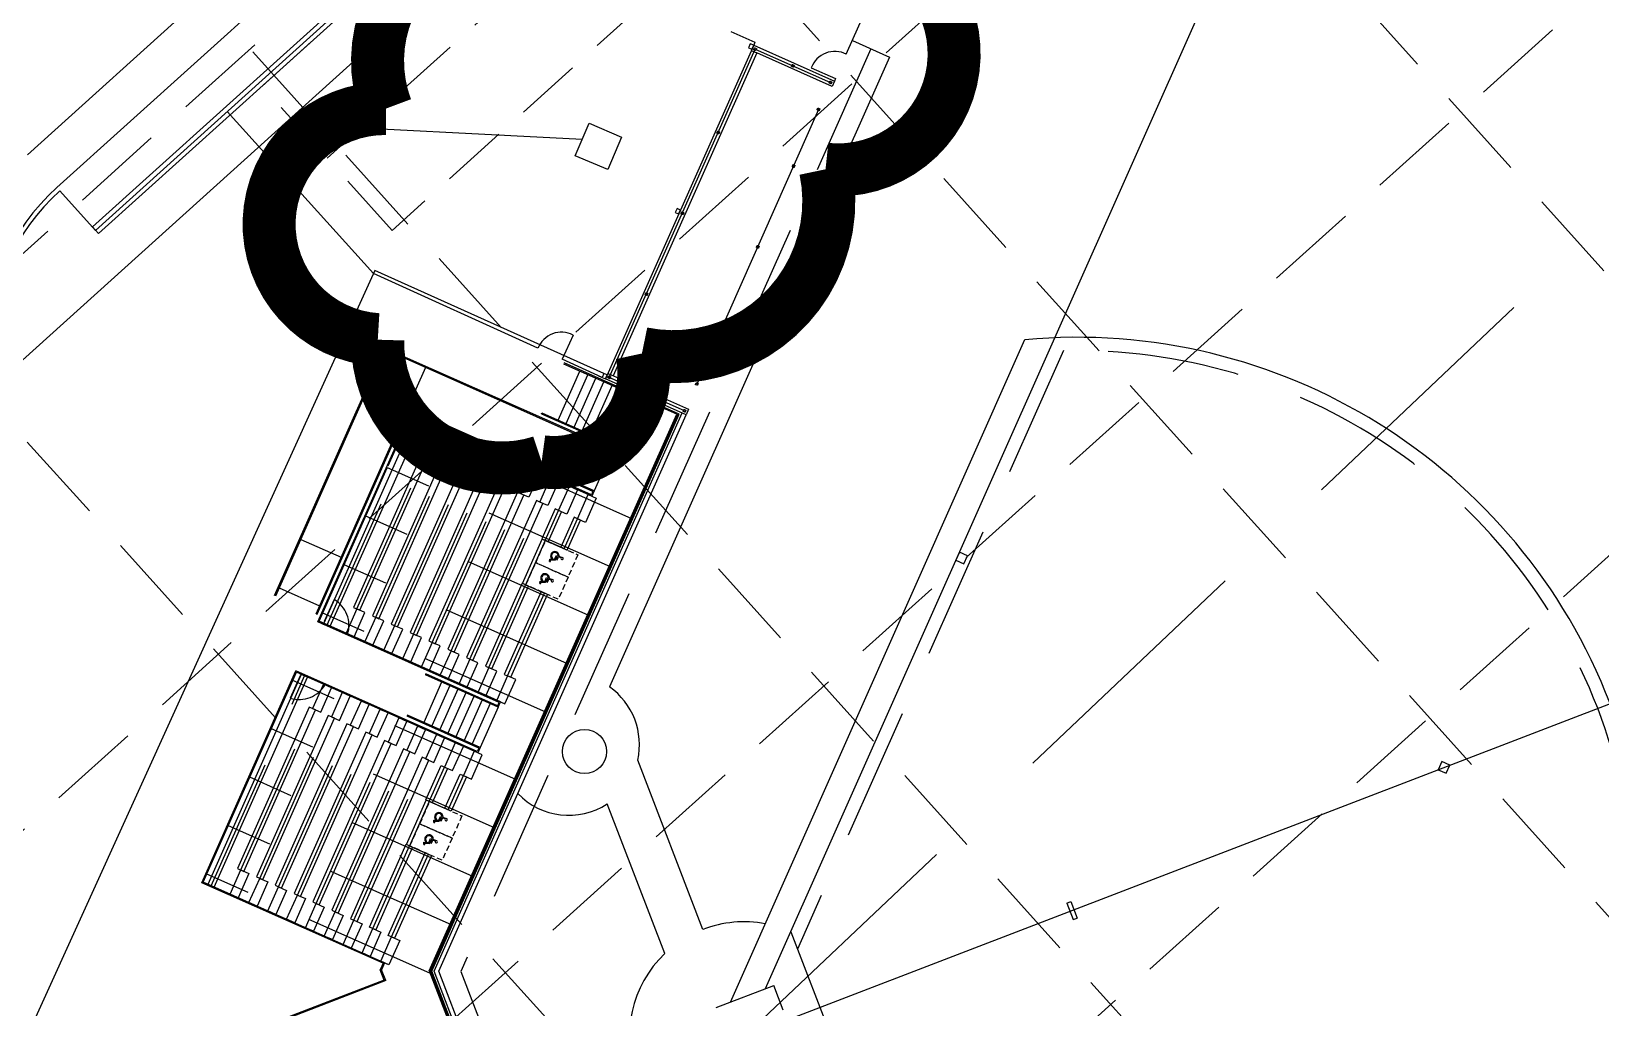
# Model space of a CAD drawing. Header units: inches. Extents: x 5194 to 8721, y 2249 to 5862.
# Drawn here: x 7343.6 to 7521.2, y 3925.2 to 4035.7 of the extents above; entities that cross this region are included whole.
import ezdxf

# ---------------------------------------------------------------- set-up
doc = ezdxf.new("R2010")
doc.units = ezdxf.units.IN
doc.header["$LTSCALE"] = 60
doc.header["$MEASUREMENT"] = 0
for name, pattern in [('03139 BASE$0$Dashed', [0.75, 0.5, -0.25]), ('03139 BASE$0$HIDDEN', [0.375, 0.25, -0.125]), ('03139 BASE$0$HIDDEN2', [0.1875, 0.125, -0.0625]), ('DASHED2', [0.375, 0.25, -0.125]), ('HIDDEN', [0.375, 0.25, -0.125])]:
    doc.linetypes.add(name, pattern=pattern)
for name, color, linetype in [('03139 BASE$0$A-CURB', 7, 'Continuous'), ('03139 BASE$0$A1HCSPACE', 8, '03139 BASE$0$HIDDEN'), ('03139 BASE$0$A1PRK-SYM', 7, 'Continuous'), ('03139 BASE$0$A1RISERS', 7, 'Continuous'), ('03139 BASE$0$A1SEATS', 8, 'Continuous'), ('03139 BASE$0$A2ROOF-DS', 7, '03139 BASE$0$HIDDEN'), ('03139 BASE$0$AS-FENCE', 7, 'FENCELINE1'), ('03139 BASE$0$AS-FIELD-LINE-BB', 253, '03139 BASE$0$Dashed'), ('03139 BASE$0$AS-GATE', 7, 'Continuous'), ('03139 BASE$0$AS-INFIELD', 8, 'Continuous'), ('03139 BASE$0$AS-SIDEWALK', 7, 'Continuous'), ('03139 BASE$0$AS-STRINGER', 7, '03139 BASE$0$HIDDEN'), ('03139 BASE$0$CCURB', 7, 'Continuous'), ('03139 BASE$0$CPWALL', 7, 'Continuous'), ('03139 BASE$0$CWALK', 7, 'Continuous'), ('03139 BASE$0$DUGOUT', 7, 'Continuous'), ('03139 BASE$0$pinlet', 7, 'Continuous'), ('03139 BASE$0$STRUCTURAL', 8, 'Continuous'), ('03139 BASE$0$WALL', 7, 'Continuous'), ('BASE', 7, 'Continuous'), ('grid', 254, 'HIDDEN'), ('Pstm', 7, 'Continuous')]:
    doc.layers.add(name, color=color, linetype=linetype)
doc.linetypes.add('FENCELINE1', pattern='A,0.25,-0.1,[133,ltypeshp.shx,S=0.1,R=0,X=-0.1,Y=0],-0.1,1', length=1.45)

# ---------------------------------------------------------------- blocks, each defined once
blk = doc.blocks.new('03139 BASE$0$HANDISYM')
at = {"color": 0}
for p, q in [((0.19, 0.54), (0.18, 0.62)), ((0.25, 0.42), (0.2, 0.9)), ((0.57, 0.42), (0.25, 0.42)), ((0.28, 0.82), (0.3, 0.62)), ((0.54, 0.62), (0.3, 0.62)), ((0.54, 0.55), (0.3, 0.55)), ((0.3, 0.55), (0.31, 0.49)), ((0.61, 0.49), (0.31, 0.49)), ((0.54, 0.55), (0.54, 0.62)), ((0.7, 0.08), (0.57, 0.42)), ((0.61, 0.17), (0.58, 0.27)), ((0.74, 0.17), (0.61, 0.49)), ((0.87, 0.14), (0.7, 0.08)), ((0.84, 0.21), (0.74, 0.17)), ((0.87, 0.14), (0.84, 0.21))]:
    blk.add_line(p, q, dxfattribs=at)
for centre, radius, start, end in [((0.33, 0.33), 0.326, 116.1872, 332.1153), ((0.33, 0.33), 0.256, 122.4297, 347.4422), ((0.29, 0.91), 0.0887, 263.0201, 184.9956)]:
    blk.add_arc(centre, radius, start, end, dxfattribs=at)
blk = doc.blocks.new('03139 BASE$0$WBWC')
at = {"layer": '03139 BASE$0$A1SEATS', "linetype": '03139 BASE$0$HIDDEN2'}
for p, q in [((-33, 0), (0, 0)), ((-33, -48), (-33, 0)), ((0, 0), (0, -48)), ((0, -48), (-33, -48))]:
    blk.add_line(p, q, dxfattribs=at)
at = {"layer": '03139 BASE$0$A1PRK-SYM', "xscale": 18, "yscale": 18, "zscale": 18}
blk.add_blockref('03139 BASE$0$HANDISYM', (-25, -34), dxfattribs=at)

msp = doc.modelspace()

# ---------------------------------------------------------------- linework, layer by layer
at = {"layer": '03139 BASE$0$A-CURB'}
msp.add_lwpolyline([(7425.49, 4034.47), (7425.34, 4034.13)], dxfattribs=at)
at = {"layer": '03139 BASE$0$A1RISERS'}
for p, q in [((7371.13, 3971.85), (7383.57, 3999.84)), ((7371.25, 3971.8), (7383.63, 3999.67)), ((7409.27, 3988.42), (7383.57, 3999.84)), ((7409.33, 3988.25), (7383.63, 3999.67)), ((7388.2, 3997.64), (7386.17, 3993.07)), ((7416.63, 3992.36), (7403.84, 3998.04)), ((7416.91, 3992.37), (7403.89, 3998.16)), ((7403.21, 3991.7), (7405.66, 3997.23)), ((7404.12, 3991.3), (7406.58, 3996.83)), ((7405.03, 3990.89), (7407.49, 3996.42)), ((7405.95, 3990.49), (7408.4, 3996.01)), ((7386.17, 3993.07), (7381.6, 3995.1)), ((7406.86, 3990.08), (7409.32, 3995.61)), ((7407.78, 3989.67), (7410.23, 3995.2)), ((7408.69, 3989.27), (7411.15, 3994.8)), ((7409.6, 3988.86), (7412.06, 3994.39)), ((7375.82, 3969.77), (7386.17, 3993.07)), ((7375.93, 3969.72), (7386.23, 3992.91)), ((7376.01, 3968.86), (7386.45, 3992.36)), ((7383.99, 3986.51), (7386.51, 3992.19)), ((7407.3, 3983.68), (7386.17, 3993.07)), ((7407.14, 3983.62), (7386.23, 3992.91)), ((7406.97, 3983.24), (7386.45, 3992.36)), ((7407.03, 3983.07), (7386.51, 3992.19)), ((7388.63, 3929.34), (7416.63, 3992.36)), ((7388.77, 3929.34), (7416.79, 3992.42)), ((7388.9, 3929.33), (7416.91, 3992.37)), ((7401.33, 3992.4), (7401.38, 3992.52)), ((7401.33, 3992.4), (7409.44, 3988.8)), ((7401.38, 3992.52), (7409.6, 3988.86)), ((7409.44, 3988.8), (7409.27, 3988.42)), ((7409.6, 3988.86), (7409.33, 3988.25)), ((7409.6, 3988.86), (7409.33, 3988.25)), ((7409.33, 3988.25), (7407.3, 3983.68)), ((7376.17, 3968.93), (7383.88, 3986.28)), ((7407.14, 3983.62), (7406.97, 3983.24)), ((7407.3, 3983.68), (7407.03, 3983.07)), ((7407.3, 3983.68), (7407.03, 3983.07)), ((7374.09, 3978.19), (7378.66, 3976.16)), ((7399.18, 3973.2), (7401.41, 3978.23)), ((7401.76, 3978.08), (7399.52, 3973.05)), ((7401.76, 3978.08), (7399.52, 3973.05)), ((7403.78, 3977.18), (7401.64, 3978.13)), ((7401.72, 3978.09), (7404.08, 3977.04)), ((7403.89, 3977.13), (7401.76, 3978.08)), ((7371.65, 3972.71), (7376.22, 3970.68)), ((7399.52, 3973.05), (7401.66, 3972.1)), ((7375.82, 3969.77), (7375.93, 3969.72)), ((7396.53, 3959.74), (7376.01, 3968.86)), ((7396.7, 3959.81), (7376.17, 3968.93)), ((7362.88, 3939.31), (7373.54, 3963.3)), ((7363.05, 3939.38), (7373.6, 3963.14)), ((7394.06, 3954.18), (7373.54, 3963.3)), ((7394.13, 3954.02), (7373.6, 3963.14)), ((7390.03, 3962.04), (7388, 3957.47)), ((7388.25, 3962.97), (7388.2, 3962.85)), ((7396.43, 3959.2), (7388.2, 3962.85)), ((7396.36, 3959.36), (7388.25, 3962.97)), ((7390.94, 3961.63), (7388.91, 3957.07)), ((7391.86, 3961.23), (7389.83, 3956.66)), ((7392.77, 3960.82), (7390.74, 3956.25)), ((7393.68, 3960.42), (7391.65, 3955.85)), ((7394.6, 3960.01), (7392.57, 3955.44)), ((7395.51, 3959.6), (7393.48, 3955.04)), ((7396.43, 3959.2), (7394.4, 3954.63)), ((7396.36, 3959.36), (7396.53, 3959.74)), ((7396.43, 3959.2), (7396.7, 3959.81)), ((7386.17, 3958.28), (7386.12, 3958.17)), ((7394.23, 3954.57), (7386.12, 3958.17)), ((7394.4, 3954.63), (7386.17, 3958.28)), ((7394.23, 3954.57), (7394.06, 3954.18)), ((7394.4, 3954.63), (7394.13, 3954.02)), ((7386.05, 3943.65), (7388.29, 3948.68)), ((7388.63, 3948.53), (7386.4, 3943.5)), ((7388.63, 3948.53), (7386.4, 3943.5)), ((7390.65, 3947.63), (7388.52, 3948.58)), ((7388.59, 3948.54), (7390.95, 3947.49)), ((7390.76, 3947.58), (7388.63, 3948.53)), ((7386.28, 3943.55), (7388.42, 3942.6)), ((7386.4, 3943.5), (7388.53, 3942.55)), ((7383.4, 3930.2), (7362.88, 3939.31)), ((7383.87, 3930.12), (7363.05, 3939.38)), ((7383.4, 3930.2), (7383.09, 3929.48)), ((7383.57, 3930.26), (7383.22, 3929.48)), ((7383.54, 3928.31), (7363.12, 3920.46)), ((7383.7, 3928.24), (7363.17, 3920.34)), ((7383.54, 3928.31), (7383.09, 3929.48)), ((7383.7, 3928.24), (7383.22, 3929.48)), ((7388.63, 3929.34), (7392.97, 3918.05)), ((7388.77, 3929.34), (7393.09, 3918.1)), ((7403.01, 3892.68), (7388.9, 3929.33))]:
    msp.add_line(p, q, dxfattribs=at)
at = {"layer": '03139 BASE$0$A1RISERS', "linetype": '03139 BASE$0$HIDDEN'}
for p, q in [((7377.09, 3968.52), (7387.42, 3991.79)), ((7380.44, 3970.31), (7388.34, 3988.1)), ((7382.57, 3969.37), (7390.47, 3987.15)), ((7384.7, 3968.42), (7392.6, 3986.2)), ((7386.83, 3967.47), (7394.73, 3985.25)), ((7388.97, 3966.52), (7396.87, 3984.31)), ((7391.1, 3965.58), (7399, 3983.36)), ((7393.23, 3964.63), (7401.13, 3982.41)), ((7401.76, 3978.08), (7403.26, 3981.47)), ((7403.89, 3977.13), (7405.4, 3980.52)), ((7395.36, 3963.68), (7399.52, 3973.05)), ((7397.5, 3962.74), (7401.66, 3972.1)), ((7363.96, 3938.97), (7374.52, 3962.73)), ((7367.31, 3940.77), (7375.43, 3959.04)), ((7369.44, 3939.82), (7377.56, 3958.1)), ((7371.57, 3938.87), (7379.69, 3957.15)), ((7373.71, 3937.92), (7381.83, 3956.2)), ((7375.84, 3936.98), (7383.96, 3955.25)), ((7377.97, 3936.03), (7386.09, 3954.31)), ((7380.1, 3935.08), (7388.22, 3953.36)), ((7388.63, 3948.53), (7390.36, 3952.41)), ((7390.76, 3947.58), (7392.49, 3951.46)), ((7382.24, 3934.13), (7386.4, 3943.5)), ((7384.37, 3933.19), (7388.53, 3942.55))]:
    msp.add_line(p, q, dxfattribs=at)
at = {"layer": '03139 BASE$0$A1RISERS', "flags": 128}
for points in [[(7389.25, 3987.69), (7388.34, 3988.1), (7389.55, 3990.84), (7390.47, 3990.43)], [(7391.38, 3986.74), (7390.47, 3987.15), (7391.69, 3989.89), (7392.6, 3989.48)], [(7393.52, 3985.8), (7392.6, 3986.2), (7393.82, 3988.94), (7394.73, 3988.54)], [(7395.65, 3984.85), (7394.73, 3985.25), (7395.95, 3988), (7396.87, 3987.59)], [(7397.78, 3983.9), (7396.87, 3984.31), (7398.08, 3987.05), (7399, 3986.64)], [(7399.91, 3982.95), (7399, 3983.36), (7400.22, 3986.1), (7401.13, 3985.7)], [(7402.04, 3982.01), (7401.13, 3982.41), (7402.35, 3985.15), (7403.26, 3984.75)], [(7404.18, 3981.06), (7403.26, 3981.47), (7404.48, 3984.21), (7405.4, 3983.8)], [(7406.31, 3980.11), (7405.4, 3980.52), (7406.61, 3983.26), (7407.53, 3982.85)], [(7381.35, 3969.91), (7380.44, 3970.31), (7379.22, 3967.57), (7380.13, 3967.17)], [(7383.48, 3968.96), (7382.57, 3969.37), (7381.35, 3966.63), (7382.26, 3966.22)], [(7385.62, 3968.01), (7384.7, 3968.42), (7383.48, 3965.68), (7384.4, 3965.27)], [(7387.75, 3967.07), (7386.83, 3967.47), (7385.62, 3964.73), (7386.53, 3964.32)], [(7389.88, 3966.12), (7388.97, 3966.52), (7387.75, 3963.78), (7388.66, 3963.38)], [(7392.01, 3965.17), (7391.1, 3965.58), (7389.88, 3962.84), (7390.79, 3962.43)], [(7394.14, 3964.22), (7393.23, 3964.63), (7392.01, 3961.89), (7392.93, 3961.48)], [(7396.28, 3963.28), (7395.36, 3963.68), (7394.15, 3960.94), (7395.06, 3960.54)], [(7398.41, 3962.33), (7397.5, 3962.74), (7396.28, 3959.99), (7397.19, 3959.59)], [(7377.56, 3961.38), (7376.65, 3961.78), (7375.43, 3959.04), (7376.34, 3958.64)], [(7379.69, 3960.43), (7378.78, 3960.84), (7377.56, 3958.1), (7378.48, 3957.69)], [(7381.83, 3959.48), (7380.91, 3959.89), (7379.69, 3957.15), (7380.61, 3956.74)], [(7383.96, 3958.54), (7383.04, 3958.94), (7381.83, 3956.2), (7382.74, 3955.8)], [(7386.09, 3957.59), (7385.18, 3958), (7383.96, 3955.25), (7384.87, 3954.85)], [(7388.22, 3956.64), (7387.31, 3957.05), (7386.09, 3954.31), (7387.01, 3953.9)], [(7390.36, 3955.69), (7389.44, 3956.1), (7388.22, 3953.36), (7389.14, 3952.95)], [(7392.49, 3954.75), (7391.57, 3955.15), (7390.36, 3952.41), (7391.27, 3952.01)], [(7394.62, 3953.8), (7393.71, 3954.21), (7392.49, 3951.46), (7393.4, 3951.06)], [(7367.01, 3937.62), (7366.09, 3938.02), (7367.31, 3940.77), (7368.22, 3940.36)], [(7369.14, 3936.67), (7368.22, 3937.08), (7369.44, 3939.82), (7370.36, 3939.41)], [(7371.27, 3935.72), (7370.36, 3936.13), (7371.57, 3938.87), (7372.49, 3938.46)], [(7373.4, 3934.78), (7372.49, 3935.18), (7373.71, 3937.92), (7374.62, 3937.52)], [(7375.53, 3933.83), (7374.62, 3934.23), (7375.84, 3936.98), (7376.75, 3936.57)], [(7377.67, 3932.88), (7376.75, 3933.29), (7377.97, 3936.03), (7378.89, 3935.62)], [(7379.8, 3931.93), (7378.89, 3932.34), (7380.1, 3935.08), (7381.02, 3934.68)], [(7381.93, 3930.99), (7381.02, 3931.39), (7382.24, 3934.13), (7383.15, 3933.73)], [(7384.06, 3930.04), (7383.15, 3930.45), (7384.37, 3933.19), (7385.28, 3932.78)]]:
    msp.add_lwpolyline(points, close=True, dxfattribs=at)
at = {"layer": '03139 BASE$0$A1SEATS', "flags": 128}
for points in [[(7387.77, 3991.63), (7387.04, 3991.95), (7376.71, 3968.69), (7377.43, 3968.37)], [(7388.68, 3987.94), (7387.96, 3988.27), (7380.06, 3970.48), (7380.78, 3970.16)], [(7390.81, 3987), (7390.09, 3987.32), (7382.19, 3969.54), (7382.91, 3969.21)], [(7392.94, 3986.05), (7392.22, 3986.37), (7384.32, 3968.59), (7385.04, 3968.27)], [(7395.08, 3985.1), (7394.35, 3985.42), (7386.45, 3967.64), (7387.18, 3967.32)], [(7397.21, 3984.16), (7396.49, 3984.48), (7388.59, 3966.69), (7389.31, 3966.37)], [(7399.34, 3983.21), (7398.62, 3983.53), (7390.72, 3965.75), (7391.44, 3965.43)], [(7401.47, 3982.26), (7400.75, 3982.58), (7392.85, 3964.8), (7393.57, 3964.48)], [(7403.61, 3981.31), (7402.88, 3981.63), (7401.38, 3978.24), (7402.1, 3977.92)], [(7405.74, 3980.37), (7405.01, 3980.69), (7403.51, 3977.3), (7404.23, 3976.98)], [(7374.86, 3962.58), (7374.13, 3962.9), (7363.58, 3939.14), (7364.3, 3938.82)], [(7375.77, 3958.89), (7375.05, 3959.21), (7366.93, 3940.93), (7367.65, 3940.61)], [(7377.9, 3957.94), (7377.18, 3958.26), (7369.06, 3939.99), (7369.78, 3939.67)], [(7380.04, 3957), (7379.31, 3957.32), (7371.19, 3939.04), (7371.92, 3938.72)], [(7382.17, 3956.05), (7381.45, 3956.37), (7373.33, 3938.09), (7374.05, 3937.77)], [(7384.3, 3955.1), (7383.58, 3955.42), (7375.46, 3937.15), (7376.18, 3936.82)], [(7386.43, 3954.15), (7385.71, 3954.48), (7377.59, 3936.2), (7378.31, 3935.88)], [(7388.57, 3953.21), (7387.84, 3953.53), (7379.72, 3935.25), (7380.45, 3934.93)], [(7388.97, 3948.37), (7388.25, 3948.7), (7389.98, 3952.58), (7390.7, 3952.26)], [(7391.11, 3947.43), (7390.38, 3947.75), (7392.11, 3951.63), (7392.83, 3951.31)], [(7382.58, 3933.98), (7381.86, 3934.3), (7386.02, 3943.67), (7386.74, 3943.35)], [(7384.71, 3933.03), (7383.99, 3933.36), (7388.15, 3942.72), (7388.87, 3942.4)]]:
    msp.add_lwpolyline(points, close=True, dxfattribs=at)
for points in [[(7402.1, 3977.92), (7403.61, 3981.31)], [(7404.23, 3976.98), (7405.74, 3980.37)]]:
    msp.add_lwpolyline(points, dxfattribs=at)
at = {"layer": '03139 BASE$0$A1SEATS'}
for points in [[(7394.98, 3963.85), (7395.71, 3963.53), (7399.87, 3972.9), (7399.14, 3973.22)], [(7397.11, 3962.9), (7397.84, 3962.58), (7402, 3971.95), (7401.28, 3972.27)]]:
    msp.add_lwpolyline(points, close=True, dxfattribs=at)
at = {"layer": '03139 BASE$0$A2ROOF-DS'}
for points in [[(7425.14, 4033.67), (7425.34, 4034.13), (7424.96, 4034.3), (7424.75, 4033.84)], [(7416.85, 4015.02), (7417.05, 4015.47), (7416.67, 4015.64), (7416.47, 4015.18)], [(7408.56, 3996.36), (7408.76, 3996.81), (7408.38, 3996.98), (7408.18, 3996.53)]]:
    msp.add_lwpolyline(points, close=True, dxfattribs=at)
at = {"layer": '03139 BASE$0$AS-FENCE', "ltscale": 0.25}
for p, q in [((7435.82, 4033.1), (7463.74, 4095.94)), ((7434.61, 4030.36), (7434.48, 4030.07)), ((7400.93, 3999.82), (7382.31, 4008.28)), ((7408.18, 3996.53), (7403.66, 3998.58)), ((7408.17, 3996.53), (7407.83, 3996.68)), ((7389.17, 3929.33), (7417.24, 3992.5)), ((7403.2, 3892.87), (7389.17, 3929.33))]:
    msp.add_line(p, q, dxfattribs=at)
at = {"layer": '03139 BASE$0$AS-FENCE', "linetype": '03139 BASE$0$HIDDEN2'}
msp.add_line((7377.07, 4021.33), (7414.18, 4054.82), dxfattribs=at)
at = {"layer": '03139 BASE$0$AS-FENCE', "linetype": 'Continuous', "ltscale": 0.25}
for p, q in [((7422.75, 4035.69), (7425.49, 4034.47)), ((7431.86, 4031.58), (7434.61, 4030.36)), ((7404.9, 4001.31), (7403.66, 3998.58))]:
    msp.add_line(p, q, dxfattribs=at)
at = {"layer": '03139 BASE$0$AS-FENCE'}
msp.add_line((7346.83, 4017.65), (7350.87, 4013.17), dxfattribs=at)
at = {"layer": '03139 BASE$0$AS-FENCE', "ltscale": 0.25}
for points in [[(7473.86, 4118.72), (7469.81, 4120.51), (7350.87, 4013.17)], [(7382.31, 4008.28), (7365.76, 4026.61)]]:
    msp.add_lwpolyline(points, dxfattribs=at)
at = {"layer": '03139 BASE$0$AS-FENCE', "linetype": '03139 BASE$0$HIDDEN2'}
msp.add_lwpolyline([(7369.7, 4029.5), (7406.81, 4062.99), (7421.55, 4046.65), (7384.44, 4013.17)], close=True, dxfattribs=at)
at = {"layer": '03139 BASE$0$AS-FENCE', "linetype": 'Continuous', "ltscale": 0.25}
for centre, start, end in [((7434.52, 4030.58), 62.7144, 159.3413), ((7403.58, 3998.8), 62.2913, 158.9182)]:
    msp.add_arc(centre, 2.84, start, end, dxfattribs=at)
at = {"layer": '03139 BASE$0$AS-FENCE', "ltscale": 0.25}
msp.add_arc((7363.24, 3999.46), 24.5, 132.0636, 180.0159, dxfattribs=at)
at = {"layer": '03139 BASE$0$AS-FIELD-LINE-BB'}
msp.add_line((7424.26, 3921.9), (7573.13, 4062.98), dxfattribs=at)
at = {"layer": '03139 BASE$0$AS-FIELD-LINE-BB', "linetype": 'Continuous'}
msp.add_line((7424.26, 3921.9), (7621.19, 3997.67), dxfattribs=at)
at = {"layer": '03139 BASE$0$AS-GATE', "linetype": '03139 BASE$0$HIDDEN2'}
for points in [[(7379.38, 3967.43, 0.350199), (7377.86, 3971.39), (7376.74, 3968.88)], [(7374.02, 3962.75), (7372.9, 3960.23, 0.350199), (7376.86, 3961.76, 0.350199)]]:
    msp.add_lwpolyline(points, format="xyb", dxfattribs=at)
for centre in [(7376.64, 3968.65), (7374.12, 3962.98)]:
    msp.add_circle(centre, 0.0833, dxfattribs=at)
at = {"layer": '03139 BASE$0$AS-INFIELD'}
for p, q in [((7426.68, 3927.34), (7505.36, 4104.44)), ((7436.51, 4034.64), (7440.7, 4032.78)), ((7422.72, 3925.82), (7456.03, 4000.8)), ((7460.77, 3937.02), (7461.24, 3937.2)), ((7461.24, 3937.2), (7461.95, 3935.33)), ((7460.77, 3937.02), (7461.49, 3935.15)), ((7461.49, 3935.15), (7461.95, 3935.33)), ((7421.08, 3925.19), (7427.61, 3927.7)), ((7428.69, 3924.9), (7427.61, 3927.7))]:
    msp.add_line(p, q, dxfattribs=at)
at = {"layer": '03139 BASE$0$AS-INFIELD', "linetype": 'Continuous'}
for p, q in [((7440.7, 4032.78), (7409.03, 3961.5)), ((7448.62, 3976.73), (7448.22, 3975.82)), ((7449.54, 3976.33), (7448.62, 3976.73)), ((7449.13, 3975.41), (7449.54, 3976.33)), ((7448.22, 3975.82), (7449.13, 3975.41)), ((7419.6, 3934.03), (7412.22, 3953.21)), ((7503.2, 3953.03), (7502.8, 3952.12)), ((7502.8, 3952.12), (7503.71, 3951.71)), ((7504.12, 3952.63), (7503.2, 3953.03)), ((7503.71, 3951.71), (7504.12, 3952.63)), ((7415.29, 3931.3), (7408.77, 3948.25)), ((7429.54, 3933.78), (7436.14, 3916.62))]:
    msp.add_line(p, q, dxfattribs=at)
at = {"layer": '03139 BASE$0$AS-INFIELD'}
msp.add_circle((7406.2, 3954.17), 2.5, dxfattribs=at)
for centre, radius, start, end in [((7461.89, 3936.38), 64.68, 306.8971, 95.196), ((7404.41, 3954.96), 8, 347.33, 54.7627), ((7404.41, 3954.96), 8, 223.8829, 302.981)]:
    msp.add_arc(centre, radius, start, end, dxfattribs=at)
at = {"layer": '03139 BASE$0$AS-INFIELD', "linetype": 'Continuous'}
for start, end in [(79.3887, 111.0463), (133.6662, 268.4265)]:
    msp.add_arc((7424.26, 3921.9), 13, start, end, dxfattribs=at)
at = {"layer": '03139 BASE$0$AS-SIDEWALK'}
for p, q in [((7389.71, 3929.31), (7417.7, 3992.3)), ((7403.59, 3893.24), (7389.71, 3929.31))]:
    msp.add_line(p, q, dxfattribs=at)
at = {"layer": '03139 BASE$0$AS-STRINGER'}
for p, q in [((7411.55, 3980.52), (7386.31, 3991.73)), ((7409.13, 3975.07), (7383.89, 3986.29)), ((7409.13, 3975.07), (7383.89, 3986.29)), ((7406.7, 3969.59), (7381.45, 3980.81)), ((7404.26, 3964.11), (7379.01, 3975.32)), ((7401.82, 3958.62), (7376.58, 3969.84)), ((7398.44, 3951.01), (7373.2, 3962.22)), ((7396.01, 3945.52), (7370.76, 3956.74)), ((7393.57, 3940.04), (7368.32, 3951.26)), ((7393.57, 3940.04), (7368.32, 3951.26)), ((7391.13, 3934.56), (7365.89, 3945.77)), ((7388.7, 3929.08), (7363.45, 3940.29))]:
    msp.add_line(p, q, dxfattribs=at)
at = {"layer": '03139 BASE$0$CCURB'}
msp.add_line((7459.06, 4126.34), (7343.15, 4021.73), dxfattribs=at)
at = {"layer": '03139 BASE$0$CPWALL'}
for p, q in [((7350.53, 4013.55), (7488.62, 4138.15)), ((7351.2, 4012.8), (7488.98, 4137.13)), ((7350.53, 4013.55), (7351.2, 4012.8))]:
    msp.add_line(p, q, dxfattribs=at)
at = {"layer": '03139 BASE$0$CWALK'}
for p, q in [((7462.41, 4122.63), (7346.49, 4018.02)), ((7382.46, 4008.62), (7344.06, 3924.06)), ((7382.46, 4008.62), (7344.06, 3924.06))]:
    msp.add_line(p, q, dxfattribs=at)
at = {"layer": '03139 BASE$0$CWALK', "ltscale": 100}
msp.add_line((7408.38, 3996.98), (7382.46, 4008.62), dxfattribs=at)
msp.add_line((7408.38, 3996.98), (7382.46, 4008.62), dxfattribs=at)
at = {"layer": '03139 BASE$0$CWALK'}
msp.add_arc((7363.24, 3999.46), 25, 132.0636, 180.0159, dxfattribs=at)
at = {"layer": '03139 BASE$0$DUGOUT'}
for p, q in [((7409, 3996.53), (7425.51, 4033.69)), ((7425.51, 4033.69), (7434.04, 4029.9)), ((7432.68, 4026.85), (7418.9, 3995.77)), ((7417.52, 3992.74), (7409, 3996.53))]:
    msp.add_line(p, q, dxfattribs=at)
at = {"layer": '03139 BASE$0$DUGOUT', "linetype": '03139 BASE$0$HIDDEN'}
for p, q in [((7425.07, 4033.52), (7425.68, 4033.25)), ((7408.83, 3996.97), (7409.46, 3996.69))]:
    msp.add_line(p, q, dxfattribs=at)
at = {"layer": '03139 BASE$0$pinlet', "color": 5}
msp.add_lwpolyline([(7406.72, 4025.3), (7410.39, 4023.72), (7408.82, 4020.04), (7405.14, 4021.62)], close=True, dxfattribs=at)
at = {"layer": '03139 BASE$0$STRUCTURAL', "flags": 128}
for points in [[(7425.66, 4033.72), (7425.59, 4033.56, -0.414214), (7425.53, 4033.54), (7425.38, 4033.61, -0.414214), (7425.36, 4033.67), (7425.43, 4033.82, -0.414214), (7425.48, 4033.84), (7425.63, 4033.77, -0.414214), (7425.66, 4033.72)], [(7425.64, 4033.72), (7425.57, 4033.57, -0.414214), (7425.54, 4033.56), (7425.39, 4033.63, -0.414214), (7425.38, 4033.66), (7425.45, 4033.81, -0.414214), (7425.47, 4033.82), (7425.63, 4033.75, -0.414214), (7425.64, 4033.72)], [(7429.92, 4031.82), (7429.85, 4031.67, -0.414214), (7429.8, 4031.65), (7429.65, 4031.72, -0.414214), (7429.62, 4031.77), (7429.69, 4031.92, -0.414214), (7429.75, 4031.94), (7429.9, 4031.88, -0.414214), (7429.92, 4031.82)], [(7429.9, 4031.83), (7429.83, 4031.68, -0.414214), (7429.81, 4031.67), (7429.65, 4031.73, -0.414214), (7429.64, 4031.76), (7429.71, 4031.91, -0.414214), (7429.74, 4031.92), (7429.89, 4031.86, -0.414214), (7429.9, 4031.83)], [(7434.19, 4029.93), (7434.12, 4029.77, -0.414214), (7434.06, 4029.75), (7433.91, 4029.82, -0.414214), (7433.89, 4029.88), (7433.96, 4030.03, -0.414214), (7434.01, 4030.05), (7434.16, 4029.98, -0.414214), (7434.19, 4029.93)], [(7434.17, 4029.93), (7434.1, 4029.78, -0.414214), (7434.07, 4029.77), (7433.92, 4029.84, -0.414214), (7433.91, 4029.87), (7433.98, 4030.02, -0.414214), (7434, 4030.03), (7434.16, 4029.96, -0.414214), (7434.17, 4029.93)], [(7432.83, 4026.88), (7432.76, 4026.73, -0.414214), (7432.71, 4026.71), (7432.56, 4026.77, -0.414214), (7432.54, 4026.83), (7432.6, 4026.98, -0.414214), (7432.66, 4027), (7432.81, 4026.94, -0.414214), (7432.83, 4026.88)], [(7432.81, 4026.89), (7432.74, 4026.74, -0.414214), (7432.72, 4026.73), (7432.57, 4026.79, -0.414214), (7432.55, 4026.82), (7432.62, 4026.97, -0.414214), (7432.65, 4026.98), (7432.8, 4026.92, -0.414214), (7432.81, 4026.89)], [(7421.48, 4024.26), (7421.41, 4024.11, -0.414214), (7421.36, 4024.09), (7421.21, 4024.16, -0.414214), (7421.19, 4024.21), (7421.25, 4024.36, -0.414214), (7421.31, 4024.39), (7421.46, 4024.32, -0.414214), (7421.48, 4024.26)], [(7421.46, 4024.27), (7421.4, 4024.12, -0.414214), (7421.37, 4024.11), (7421.22, 4024.18, -0.414214), (7421.21, 4024.2), (7421.27, 4024.36, -0.414214), (7421.3, 4024.37), (7421.45, 4024.3, -0.414214), (7421.46, 4024.27)], [(7430.01, 4020.47), (7429.94, 4020.32, -0.414214), (7429.89, 4020.3), (7429.74, 4020.37, -0.414214), (7429.72, 4020.42), (7429.78, 4020.58, -0.414214), (7429.84, 4020.6), (7429.99, 4020.53, -0.414214), (7430.01, 4020.47)], [(7429.99, 4020.48), (7429.92, 4020.33, -0.414214), (7429.9, 4020.32), (7429.75, 4020.39, -0.414214), (7429.73, 4020.41), (7429.8, 4020.57, -0.414214), (7429.83, 4020.58), (7429.98, 4020.51, -0.414214), (7429.99, 4020.48)], [(7417.42, 4015.12), (7417.35, 4014.97, -0.414214), (7417.3, 4014.95), (7417.15, 4015.02, -0.414214), (7417.13, 4015.07), (7417.19, 4015.23, -0.414214), (7417.25, 4015.25), (7417.4, 4015.18, -0.414214), (7417.42, 4015.12)], [(7417.4, 4015.13), (7417.34, 4014.98, -0.414214), (7417.31, 4014.97), (7417.16, 4015.04, -0.414214), (7417.15, 4015.07), (7417.21, 4015.22, -0.414214), (7417.24, 4015.23), (7417.39, 4015.16, -0.414214), (7417.4, 4015.13)], [(7425.95, 4011.34), (7425.88, 4011.18, -0.414214), (7425.83, 4011.16), (7425.68, 4011.23, -0.414214), (7425.66, 4011.28), (7425.72, 4011.44, -0.414214), (7425.78, 4011.46), (7425.93, 4011.39, -0.414214), (7425.95, 4011.34)], [(7425.93, 4011.34), (7425.86, 4011.19, -0.414214), (7425.84, 4011.18), (7425.69, 4011.25, -0.414214), (7425.67, 4011.28), (7425.74, 4011.43, -0.414214), (7425.77, 4011.44), (7425.92, 4011.37, -0.414214), (7425.93, 4011.34)], [(7413.36, 4005.99), (7413.29, 4005.83, -0.414214), (7413.24, 4005.81), (7413.09, 4005.88, -0.414214), (7413.07, 4005.94), (7413.13, 4006.09, -0.414214), (7413.19, 4006.11), (7413.34, 4006.04, -0.414214), (7413.36, 4005.99)], [(7413.34, 4005.99), (7413.28, 4005.84, -0.414214), (7413.25, 4005.83), (7413.1, 4005.9, -0.414214), (7413.09, 4005.93), (7413.15, 4006.08, -0.414214), (7413.18, 4006.09), (7413.33, 4006.02, -0.414214), (7413.34, 4005.99)], [(7421.89, 4002.2), (7421.82, 4002.04, -0.414214), (7421.77, 4002.02), (7421.62, 4002.09, -0.414214), (7421.6, 4002.15), (7421.66, 4002.3, -0.414214), (7421.72, 4002.32), (7421.87, 4002.25, -0.414214), (7421.89, 4002.2)], [(7421.87, 4002.2), (7421.8, 4002.05, -0.414214), (7421.78, 4002.04), (7421.63, 4002.11, -0.414214), (7421.61, 4002.14), (7421.68, 4002.29, -0.414214), (7421.71, 4002.3), (7421.86, 4002.23, -0.414214), (7421.87, 4002.2)], [(7409.14, 3996.55), (7409.08, 3996.4, -0.414214), (7409.02, 3996.38), (7408.87, 3996.45, -0.414214), (7408.85, 3996.5), (7408.91, 3996.65, -0.414214), (7408.97, 3996.68), (7409.12, 3996.61, -0.414214), (7409.14, 3996.55)], [(7409.12, 3996.56), (7409.06, 3996.41, -0.414214), (7409.03, 3996.4), (7408.88, 3996.47, -0.414214), (7408.87, 3996.49), (7408.93, 3996.65, -0.414214), (7408.96, 3996.66), (7409.11, 3996.59, -0.414214), (7409.12, 3996.56)], [(7419.05, 3995.8), (7418.98, 3995.65, -0.414214), (7418.93, 3995.63), (7418.77, 3995.69, -0.414214), (7418.75, 3995.75), (7418.82, 3995.9, -0.414214), (7418.88, 3995.92), (7419.03, 3995.85, -0.414214), (7419.05, 3995.8)], [(7419.03, 3995.81), (7418.96, 3995.66, -0.414214), (7418.94, 3995.64), (7418.78, 3995.71, -0.414214), (7418.77, 3995.74), (7418.84, 3995.89, -0.414214), (7418.87, 3995.9), (7419.02, 3995.84, -0.414214), (7419.03, 3995.81)], [(7413.41, 3994.66), (7413.34, 3994.51, -0.414214), (7413.29, 3994.48), (7413.13, 3994.55, -0.414214), (7413.11, 3994.61), (7413.18, 3994.76, -0.414214), (7413.23, 3994.78), (7413.39, 3994.71, -0.414214), (7413.41, 3994.66)], [(7413.39, 3994.67), (7413.32, 3994.51, -0.414214), (7413.29, 3994.5), (7413.14, 3994.57, -0.414214), (7413.13, 3994.6), (7413.2, 3994.75, -0.414214), (7413.23, 3994.76), (7413.38, 3994.69, -0.414214), (7413.39, 3994.67)], [(7417.67, 3992.76), (7417.6, 3992.61, -0.414214), (7417.55, 3992.59), (7417.4, 3992.66, -0.414214), (7417.38, 3992.71), (7417.44, 3992.87, -0.414214), (7417.5, 3992.89), (7417.65, 3992.82, -0.414214), (7417.67, 3992.76)], [(7417.65, 3992.77), (7417.59, 3992.62, -0.414214), (7417.56, 3992.61), (7417.41, 3992.68, -0.414214), (7417.4, 3992.7), (7417.46, 3992.86, -0.414214), (7417.49, 3992.87), (7417.64, 3992.8, -0.414214), (7417.65, 3992.77)]]:
    msp.add_lwpolyline(points, format="xyb", close=True, dxfattribs=at)
at = {"layer": '03139 BASE$0$WALL'}
for p, q in [((7425.34, 4034.13), (7408.56, 3996.36)), ((7425.68, 4033.25), (7409.44, 3996.7)), ((7425.34, 4034.13), (7434.48, 4030.07)), ((7434.21, 4029.46), (7425.68, 4033.25)), ((7434.48, 4030.07), (7434.21, 4029.46)), ((7417.7, 3992.3), (7408.56, 3996.36)), ((7409.46, 3996.69), (7417.97, 3992.91)), ((7417.97, 3992.91), (7417.7, 3992.3))]:
    msp.add_line(p, q, dxfattribs=at)
at = {"layer": 'BASE', "color": 170, "const_width": 6}
msp.add_lwpolyline([(7433.47, 4020.08, 0.520567), (7433.47, 4020.08, 0.765195), (7442.68, 4043.75, 0.417879), (7429.04, 4059.11, 0.6649), (7407.12, 4044.7, 0.744833), (7383.75, 4026.96, 0.975642), (7382.8, 4000.79, 0.520567), (7401.34, 3986.98, 0.520567), (7412.69, 3999.23, 0.540264), (7433.47, 4020.08)], format="xyb", close=True, dxfattribs=at)
at = {"layer": 'grid', "color": 252, "linetype": 'HIDDEN', "lineweight": 0, "ltscale": 0.7}
for p, q in [((6239.15, 5432.47), (8252.14, 3197.41)), ((6203.1, 5400), (8216.09, 3164.94)), ((6167.05, 5367.53), (8180.04, 3132.47)), ((6131, 5335.07), (8143.99, 3100)), ((7837, 4455.78), (6575.11, 3319.28)), ((7869.46, 4419.73), (6607.57, 3283.23)), ((7901.93, 4383.68), (6640.04, 3247.18)), ((7934.4, 4347.64), (6672.51, 3211.13))]:
    msp.add_line(p, q, dxfattribs=at)
at = {"layer": 'Pstm', "color": 5, "linetype": 'DASHED2'}
for p, q in [((7438.6, 4033.71), (7392.2, 3929.26)), ((7460.4, 3999.55), (7430.3, 3931.8)), ((7392.2, 3929.26), (7405.4, 3894.94))]:
    msp.add_line(p, q, dxfattribs=at)
at = {"layer": 'Pstm', "color": 5}
msp.add_line((7405.93, 4023.46), (7372.16, 4025.19), dxfattribs=at)
msp.add_lwpolyline([(7295.85, 3974.06), (7313.62, 3972.36), (7491.15, 4132.56), (7502.52, 4131.98)], dxfattribs=at)
at = {"layer": 'Pstm', "color": 5, "linetype": 'DASHED2'}
msp.add_arc((7461.89, 3936.38), 63.18, 310.7418, 91.3513, dxfattribs=at)

# ---------------------------------------------------------------- block references
at = {"layer": '03139 BASE$0$A1HCSPACE', "xscale": 0.08333333333280916, "yscale": 0.08333333333291923, "zscale": 0.083333333333, "rotation": 246.0463467151827}
for p in [(7404.33, 3973.92), (7403.22, 3971.41), (7391.21, 3944.37), (7390.09, 3941.86)]:
    msp.add_blockref('03139 BASE$0$WBWC', p, dxfattribs=at)

doc.saveas('drawing.dxf')
